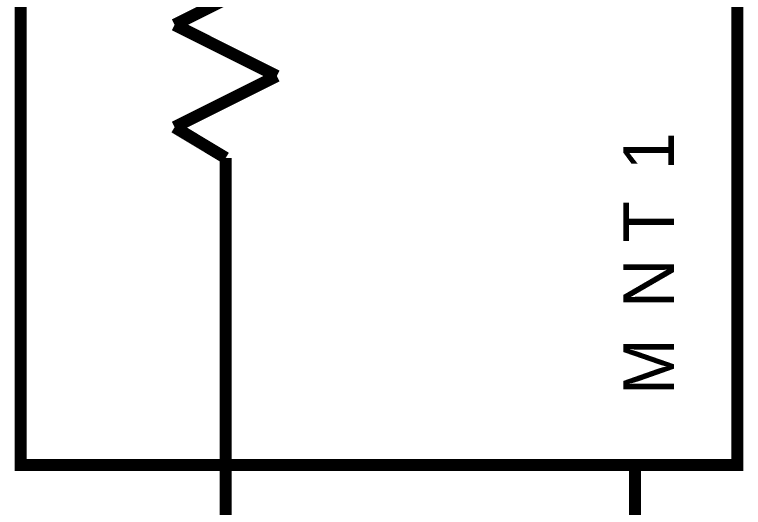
# Model space of a CAD drawing. Header units: inches. Extents: x 0 to 432, y 0 to 280.
# Drawn here: x 258.93 to 277.01, y 153.89 to 166.11 of the extents above; entities that cross this region are included whole.
import ezdxf

# ---------------------------------------------------------------- set-up
doc = ezdxf.new("R2010")
doc.units = ezdxf.units.IN
doc.layers.add('Sheet', color=255, linetype='Continuous')

msp = doc.modelspace()

# ---------------------------------------------------------------- linework, layer by layer
at = {"layer": 'Sheet'}
for points in [[(259.082, 177.792, 0.3, 0.3, 0), (276.861, 177.792, 0.3, 0.3, 0), (276.861, 154.939, 0.3, 0.3, 0), (259.082, 154.939, 0.3, 0.3, 0), (259.082, 177.792, 0.3, 0.3, 0)], [(259.082, 177.792, 0.0991, 0.0991, 0), (259.082, 154.939, 0.0991, 0.0991, 0), (276.861, 154.939, 0.0991, 0.0991, 0), (276.861, 177.792, 0.0991, 0.0991, 0), (259.082, 177.792, 0.0991, 0.0991, 0), (259.082, 177.792, 0.0991, 0.0991, 0)]]:
    msp.add_lwpolyline(points, format="xyseb", close=True, dxfattribs=at)
for points in [[(262.901, 165.854, 0.3, 0.3, 0), (265.439, 167.123, 0.3, 0.3, 0)], [(265.439, 164.585, 0.3, 0.3, 0), (262.901, 165.854, 0.3, 0.3, 0)], [(262.901, 163.316, 0.3, 0.3, 0), (265.439, 164.585, 0.3, 0.3, 0)], [(264.17, 162.553, 0.3, 0.3, 0), (262.901, 163.316, 0.3, 0.3, 0)], [(264.17, 157.477, 0.3, 0.3, 0), (264.17, 162.553, 0.3, 0.3, 0)], [(264.17, 157.477, 0.3, 0.3, 0), (264.17, 154.939, 0.3, 0.3, 0)], [(264.17, 154.939, 0.3, 0.3, 0), (264.17, 149.852, 0.3, 0.3, 0)], [(274.322, 154.939, 0.3, 0.3, 0), (274.322, 149.852, 0.3, 0.3, 0)]]:
    msp.add_lwpolyline(points, format="xyseb", dxfattribs=at)

# ---------------------------------------------------------------- texts
for s, p in [('1', (275.288, 162.25)), ('T', (275.288, 160.453)), ('N', (275.288, 158.836)), ('M', (275.288, 156.68))]:
    msp.add_text(s, height=1.258, rotation=90, dxfattribs=at).set_placement(p)

doc.saveas('drawing.dxf')
